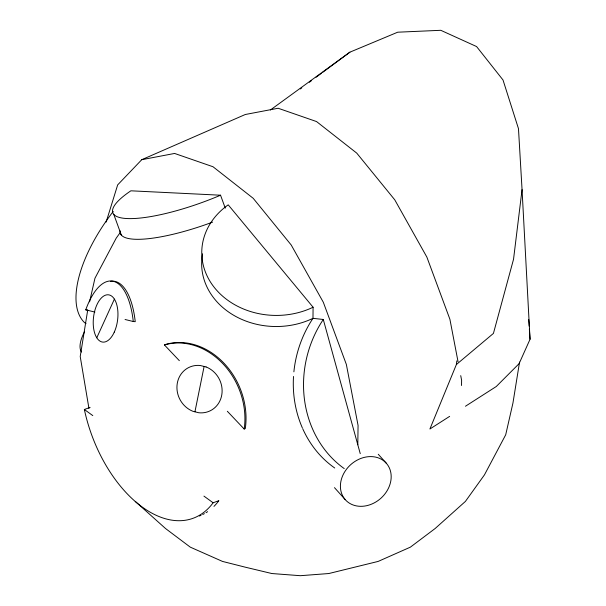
<?xml version="1.0" encoding="UTF-8"?>
<svg xmlns="http://www.w3.org/2000/svg" width="606" height="606" viewBox="0 0 606 606"><rect width="100%" height="100%" fill="white"/><g stroke="black" fill="none" stroke-linecap="round" stroke-linejoin="round"><path stroke-width="0.91" d="M313.09 307.234A74.341 62.577 0.6 0 1 215.183 288.539A74.341 62.577 0.6 0 1 228.212 204.843L313.09 307.234L312.976 318.332A106.315 94.915 -75.5 0 0 293.88 371.842M357.798 444.759L358.07 425.442L346.359 364.448L323.316 302.258L291.213 245.006L253.202 198.306L213.009 166.748L174.604 153.447L141.751 159.696L117.67 184.883L106.126 222.107M461.537 385.507L461.613 380.257L460.727 375.629M449.652 416.367L429.904 429.01L456.379 364.539L456.826 360.865M270.397 109.989L349.92 52.154L397.695 32.201L440.774 30.3L476.589 46.556L503.018 80.007L518.478 128.661L522.054 189.617L513.54 259.247L493.428 333.414L456.379 364.539M519.547 362.093L512.949 403.028L505.699 434.797L484.459 474.862L465.416 501.404L435.123 528.53L410.391 547.142L378.152 561.421L328.816 573.534L300.334 575.7L271.852 573.534L245.301 567.186L222.508 561.421L190.276 547.142L165.544 528.53L135.244 501.404M194.935 411.807L204.108 366.463M89.582 301.826L94.96 278.23L116.2 238.166L120.556 232.098M522.054 189.617L530.045 339.262L519.107 363.638L496.261 386.522L465.453 406.247M96.778 337.784L114.39 299.122M300.303 88.961L301.803 87.847M309.325 82.272L311.575 80.598M316.09 77.25L321.354 73.349M322.854 72.228L349.92 52.154M141.751 159.696L245.286 114.504L278.146 108.254L316.552 121.564L356.737 153.113L394.756 199.813L426.859 257.073L449.902 319.256L458.06 361.767M179.346 360.676L164.431 344.95L165.544 344.473A68.433 56.775 66.8 0 1 224 363.236A68.433 56.775 66.8 0 1 245.301 428.571L244.195 429.04L227.333 411.269M213.979 506.381A113.133 66.668 70 0 0 218.88 500.677L213.13 502.775A113.133 66.668 70 0 1 142.342 507.116A113.133 66.668 70 0 1 84.363 409.497L90.112 407.399M220.546 195.208L130.881 190.807A87.749 20.884 -20 0 0 127.033 218.546A87.749 20.884 -20 0 0 220.546 195.208L225.265 208.161M110.451 281.351A68.433 27.861 -85.1 0 1 135.244 321.68L133.282 321.513A68.433 27.861 -85.1 0 0 113.375 281.313A68.433 27.861 -85.1 0 0 85.749 309.825L87.718 309.999L80.219 356.517L88.961 408.474M360.252 453.674L323.286 319.476L312.976 318.332A74.341 62.577 0.6 0 1 233.734 315.302A74.341 62.577 0.6 0 1 202.586 253.816M85.749 309.825L94.892 312.075M125.056 319.491L133.282 321.513M86.022 323.619L84.673 322.74A110.148 49.684 -51 0 1 113.246 211.433M84.363 409.497L92.794 415.602M203.934 496.109L213.13 502.775M378.265 454.265L386.431 463.37A27.444 22.581 -41.9 0 1 368.289 505.283A27.444 22.581 -41.9 0 1 342.663 475.74A27.444 22.581 -41.9 0 1 386.431 463.37M334.482 487.648L345.162 499.556M113.784 214.388L121.336 235.113M528.727 319.536L529.167 326.111M529.356 328.929L530.045 339.262M212.585 222.129A87.749 20.884 -20 0 1 120.147 230.818M334.732 467.999A106.315 94.915 -75.5 0 1 302.705 428.684M302.326 427.828A106.315 94.915 -75.5 0 1 293.509 376.455M344.231 468.589A106.315 95.104 -75.2 0 1 323.286 319.476M81.53 352.048A29.133 13.037 -50.9 0 1 84.507 331.883M164.431 344.95A68.433 56.775 66.8 0 1 222.887 363.714A68.433 56.775 66.8 0 1 244.195 429.04M207.616 511.669A113.133 66.668 70 0 1 206.025 512.699M204.396 513.646A113.133 66.668 70 0 1 202.737 514.517M201.04 515.305A113.133 66.668 70 0 1 199.329 516.001M206.078 366.948L200.26 365.509A24.157 22.157 62.6 0 0 177.232 383.628A24.157 22.157 62.6 0 0 192.966 411.315L198.791 412.754A24.157 22.157 62.6 0 0 221.819 394.642A24.157 22.157 62.6 0 0 206.078 366.948M114.269 332.141A23.823 12.112 -82.9 0 0 108.868 294.864A23.823 12.112 -82.9 0 0 93.612 328.346A23.823 12.112 -82.9 0 0 114.269 332.141"/></g></svg>
